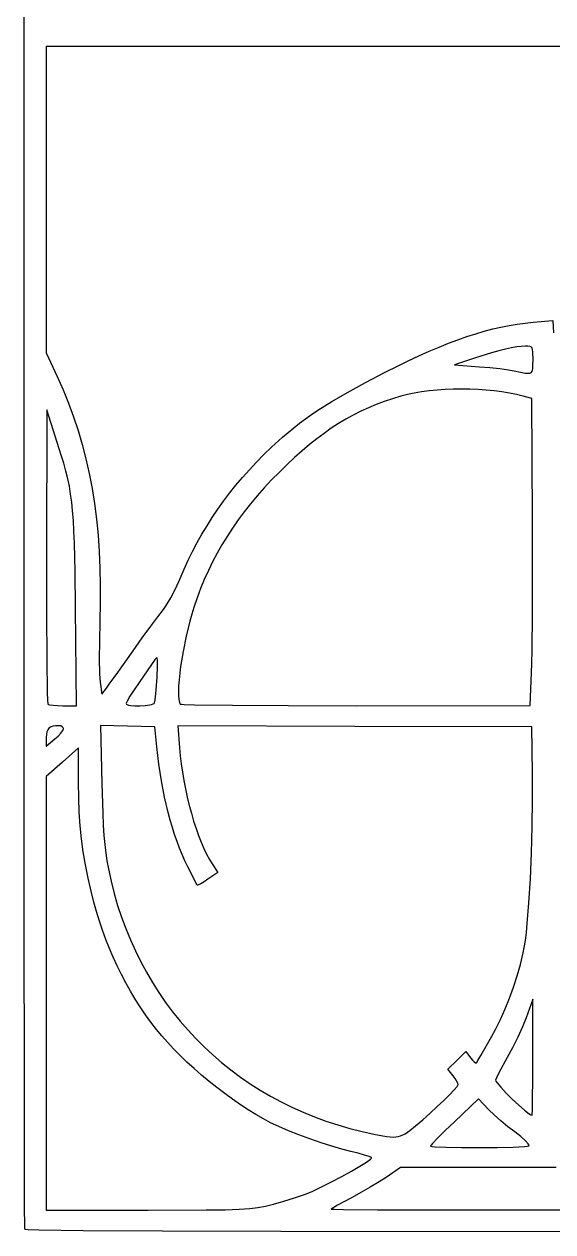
# Model space of a CAD drawing. Extents: x 0 to 2298, y -1775 to 396.
# Drawn here: x 116 to 585, y -1775 to -702 of the extents above; entities that cross this region are included whole.
import ezdxf

# ---------------------------------------------------------------- set-up
doc = ezdxf.new("R2010")
doc.units = 0

msp = doc.modelspace()

# ---------------------------------------------------------------- linework, layer by layer
at = {"layer": 'Layer 1'}
for p, q in [((115.636328, -702.03), (116.301836, 366.11)), ((115.549673, -1116.941521), (115.636328, -702.03)), ((411.335936, -721.993728), (135.149936, -721.993728)), ((135.149936, -721.993728), (135.149936, -858.200728)), ((687.521936, -721.993728), (411.335936, -721.993728)), ((135.149936, -858.200728), (135.149936, -994.185728)), ((567.7303, -966.900234), (585.2553, -965.347384)), ((585.2553, -965.347384), (585.920808, -976.217384)), ((516.786378, -977.045715), (524.419277, -974.804444)), ((524.419277, -974.804444), (531.894241, -972.840685)), ((531.894241, -972.840685), (539.234994, -971.146314)), ((539.234994, -971.146314), (546.465255, -969.713207)), ((546.465255, -969.713207), (553.608745, -968.533241)), ((553.608745, -968.533241), (560.689187, -967.598291)), ((560.689187, -967.598291), (567.7303, -966.900234)), ((484.201027, -988.948396), (492.70287, -985.515838)), ((492.70287, -985.515838), (500.951896, -982.393288)), ((500.951896, -982.393288), (508.971825, -979.572622)), ((508.971825, -979.572622), (516.786378, -977.045715)), ((135.149936, -994.185728), (144.910716, -1015.038328)), ((456.941377, -1001.187354), (466.344001, -996.77603)), ((466.344001, -996.77603), (475.422644, -992.699086)), ((475.422644, -992.699086), (484.201027, -988.948396)), ((530.814971, -994.092707), (515.60188, -998.844834)), ((537.388155, -992.258666), (530.814971, -994.092707)), ((543.30363, -990.775574), (537.388155, -992.258666)), ((548.584792, -989.635634), (543.30363, -990.775574)), ((553.255039, -988.831046), (548.584792, -989.635634)), ((557.337769, -988.354012), (553.255039, -988.831046)), ((560.85638, -988.196734), (557.337769, -988.354012)), ((563.126301, -988.220564), (560.85638, -988.196734)), ((564.832099, -988.387375), (563.126301, -988.220564)), ((566.054364, -988.840146), (564.832099, -988.387375)), ((566.509356, -989.218449), (566.054364, -988.840146)), ((566.873685, -989.721859), (566.509356, -989.218449)), ((567.37065, -991.175494), (566.873685, -989.721859)), ((567.625848, -993.344031), (567.37065, -991.175494)), ((567.7333, -1000.397734), (567.625848, -993.344031)), ((437.0693, -1011.045634), (447.19105, -1005.94118)), ((447.19105, -1005.94118), (456.941377, -1001.187354)), ((515.60188, -998.844834), (497.85498, -1004.834404)), ((497.85498, -1004.834404), (520.03858, -1006.387254)), ((520.03858, -1006.387254), (529.352227, -1007.160214)), ((529.352227, -1007.160214), (538.312305, -1008.078756)), ((538.312305, -1008.078756), (545.899771, -1009.038891)), ((567.225538, -1009.410587), (567.473316, -1008.15848)), ((567.473316, -1008.15848), (567.700784, -1004.856502)), ((567.700784, -1004.856502), (567.73328, -1000.397684)), ((567.73328, -1000.397684), (567.7333, -1000.397734)), ((144.910716, -1015.038328), (150.157438, -1026.831229)), ((418.87352, -1020.538649), (437.0693, -1011.045634)), ((545.899771, -1009.038891), (551.09558, -1009.936634)), ((551.09558, -1009.936634), (556.587321, -1011.228223)), ((556.587321, -1011.228223), (560.71425, -1012.033679)), ((560.71425, -1012.033679), (563.671342, -1012.241217)), ((563.671342, -1012.241217), (564.772127, -1012.085834)), ((564.772127, -1012.085834), (565.653567, -1011.739053)), ((565.653567, -1011.739053), (566.340035, -1011.1869)), ((566.340035, -1011.1869), (566.855901, -1010.415402)), ((566.855901, -1010.415402), (567.225538, -1009.410587)), ((150.157438, -1026.831229), (155.002515, -1038.764839)), ((389.012262, -1037.32019), (402.975823, -1029.215379)), ((402.975823, -1029.215379), (418.87352, -1020.538649)), ((462.208691, -1029.797892), (456.090088, -1031.082114)), ((468.676944, -1028.711242), (462.208691, -1029.797892)), ((475.438304, -1027.822164), (468.676944, -1028.711242)), ((482.436229, -1027.13066), (475.438304, -1027.822164)), ((489.614178, -1026.636728), (482.436229, -1027.13066)), ((496.915607, -1026.340369), (489.614178, -1026.636728)), ((504.283976, -1026.241582), (496.915607, -1026.340369)), ((511.662741, -1026.340369), (504.283976, -1026.241582)), ((518.995362, -1026.636728), (511.662741, -1026.340369)), ((526.225294, -1027.13066), (518.995362, -1026.636728)), ((533.295998, -1027.822164), (526.225294, -1027.13066)), ((540.15093, -1028.711242), (533.295998, -1027.822164)), ((546.733548, -1029.797892), (540.15093, -1028.711242)), ((552.987311, -1031.082114), (546.733548, -1029.797892)), ((155.002515, -1038.764839), (159.449848, -1050.860277)), ((376.618887, -1045.097447), (389.012262, -1037.32019)), ((428.488532, -1039.934388), (421.549385, -1042.820369)), ((435.590482, -1037.2723), (428.488532, -1039.934388)), ((442.878956, -1034.820132), (435.590482, -1037.2723)), ((450.377676, -1032.56391), (442.878956, -1034.820132)), ((456.090088, -1031.082114), (450.377676, -1032.56391)), ((558.855676, -1032.56391), (552.987311, -1031.082114)), ((566.619936, -1034.78227), (558.855676, -1032.56391)), ((567.285444, -1141.70727), (566.619936, -1034.78227)), ((135.59298, -1044.76497), (135.371144, -1174.76097)), ((143.1354, -1068.05777), (135.59298, -1044.76497)), ((159.449848, -1050.860277), (163.503336, -1063.138665)), ((365.431752, -1052.791514), (370.897287, -1048.939606)), ((370.897287, -1048.939606), (376.618887, -1045.097447)), ((408.064615, -1049.319903), (401.471549, -1052.961401)), ((414.74932, -1045.944216), (408.064615, -1049.319903)), ((421.549385, -1042.820369), (414.74932, -1045.944216)), ((350.116611, -1064.711184), (355.086908, -1060.646757)), ((355.086908, -1060.646757), (360.17679, -1056.683716)), ((360.17679, -1056.683716), (365.431752, -1052.791514)), ((388.465449, -1061.097728), (382.004971, -1065.620502)), ((394.946401, -1056.882685), (388.465449, -1061.097728)), ((401.471549, -1052.961401), (394.946401, -1056.882685)), ((148.52055, -1084.860849), (143.1354, -1068.05777)), ((163.503336, -1063.138665), (167.166879, -1075.621124)), ((335.4683, -1077.818234), (345.220406, -1068.907542)), ((345.220406, -1068.907542), (350.116611, -1064.711184)), ((375.541247, -1070.464981), (369.050554, -1075.645138)), ((382.004971, -1065.620502), (375.541247, -1070.464981)), ((167.166879, -1075.621124), (170.444375, -1088.328773)), ((328.612226, -1084.495345), (335.4683, -1077.818234)), ((362.509172, -1081.174946), (355.89338, -1087.068379)), ((369.050554, -1075.645138), (362.509172, -1081.174946)), ((150.731054, -1092.243024), (148.52055, -1084.860849)), ((152.650075, -1099.204718), (150.731054, -1092.243024)), ((170.444375, -1088.328773), (173.339725, -1101.282734)), ((315.676076, -1098.002935), (322.016443, -1091.221196)), ((322.016443, -1091.221196), (328.612226, -1084.495345)), ((349.179455, -1093.339409), (342.343676, -1100.00201)), ((355.89338, -1087.068379), (349.179455, -1093.339409)), ((154.300032, -1105.940255), (152.650075, -1099.204718)), ((173.339725, -1101.282734), (175.856829, -1114.504128)), ((303.742092, -1111.762673), (309.58625, -1104.847711)), ((309.58625, -1104.847711), (315.676076, -1098.002935)), ((342.343676, -1100.00201), (335.476669, -1107.030899)), ((155.70335, -1112.643955), (154.300032, -1105.940255)), ((156.882448, -1119.51014), (155.70335, -1112.643955)), ((175.856829, -1114.504128), (177.999584, -1128.014075)), ((298.138726, -1118.754971), (303.742092, -1111.762673)), ((328.929093, -1114.066935), (322.692824, -1121.122468)), ((335.476669, -1107.030899), (328.929093, -1114.066935)), ((115.608598, -1457.129806), (115.549673, -1116.941521)), ((157.85975, -1126.733132), (156.882448, -1119.51014)), ((287.634875, -1133.000172), (292.771278, -1125.831754)), ((292.771278, -1125.831754), (298.138726, -1118.754971)), ((322.692824, -1121.122468), (316.75974, -1128.209844)), ((158.657676, -1134.507254), (157.85975, -1126.733132)), ((159.29865, -1143.026828), (158.657676, -1134.507254)), ((177.999584, -1128.014075), (179.771893, -1141.833695)), ((282.724641, -1140.267372), (287.634875, -1133.000172)), ((311.121716, -1135.341414), (305.770627, -1142.529524)), ((316.75974, -1128.209844), (311.121716, -1135.341414)), ((159.805092, -1152.486174), (159.29865, -1143.026828)), ((179.771893, -1141.833695), (181.177653, -1155.98411)), ((273.563184, -1155.126719), (278.035702, -1147.640505)), ((278.035702, -1147.640505), (282.724641, -1140.267372)), ((305.770627, -1142.529524), (300.698351, -1149.786523)), ((567.365166, -1185.672295), (567.285444, -1141.70727)), ((160.199425, -1163.079615), (159.805092, -1152.486174)), ((181.177653, -1155.98411), (182.220764, -1170.48644)), ((269.302212, -1162.733164), (273.563184, -1155.126719)), ((295.896763, -1157.12476), (291.35774, -1164.556583)), ((300.698351, -1149.786523), (295.896763, -1157.12476)), ((160.74145, -1188.446071), (160.199425, -1163.079615)), ((265.247913, -1170.466989), (269.302212, -1162.733164)), ((291.35774, -1164.556583), (287.073157, -1172.09434)), ((135.371144, -1174.76097), (135.360745, -1225.322195)), ((182.220764, -1170.48644), (182.905127, -1185.361807)), ((257.739831, -1186.345375), (261.39541, -1178.335342)), ((261.39541, -1178.335342), (265.247913, -1170.466989)), ((283.034891, -1179.75038), (279.234818, -1187.537051)), ((287.073157, -1172.09434), (283.034891, -1179.75038)), ((161.1041, -1220.68077), (160.74145, -1188.446071)), ((182.905127, -1185.361807), (183.23464, -1200.63133)), ((254.2763, -1194.504234), (257.739831, -1186.345375)), ((279.234818, -1187.537051), (275.664814, -1195.466701)), ((567.257714, -1226.06027), (567.365166, -1185.672295)), ((183.23464, -1200.63133), (183.213203, -1216.31613)), ((250.286708, -1203.284102), (254.2763, -1194.504234)), ((275.664814, -1195.466701), (272.316755, -1203.551678)), ((241.891573, -1218.680914), (245.985154, -1211.668817)), ((245.985154, -1211.668817), (250.286708, -1203.284102)), ((269.182517, -1211.804332), (266.253976, -1220.23701)), ((272.316755, -1203.551678), (269.182517, -1211.804332)), ((161.104184, -1220.68112), (161.1041, -1220.68077)), ((162.213364, -1307.64082), (161.104184, -1220.68112)), ((183.213203, -1216.31613), (182.844716, -1232.437328)), ((238.5259, -1223.342934), (240.085252, -1221.366775)), ((240.085252, -1221.366775), (241.891573, -1218.680914)), ((266.253976, -1220.23701), (264.418304, -1226.19003)), ((135.360745, -1225.322195), (135.62071, -1266.96142)), ((182.844716, -1232.437328), (182.380247, -1250.191139)), ((228.016437, -1236.930409), (234.34222, -1228.514496)), ((234.34222, -1228.514496), (238.5259, -1223.342934)), ((262.663871, -1232.506023), (259.453313, -1245.848682)), ((264.418304, -1226.19003), (262.663871, -1232.506023)), ((566.942291, -1258.378995), (567.257714, -1226.06027)), ((220.401236, -1247.426034), (228.016437, -1236.930409)), ((182.380247, -1250.191139), (182.290126, -1266.322766)), ((212.3493, -1258.836734), (220.401236, -1247.426034)), ((259.453313, -1245.848682), (256.731487, -1259.508492)), ((197.319527, -1280.021129), (212.348952, -1258.835768)), ((212.348952, -1258.835768), (212.3493, -1258.836734)), ((232.83164, -1265.436182), (232.09161, -1266.37897)), ((233.394895, -1265.1589), (232.83164, -1265.436182)), ((233.613482, -1265.29582), (233.394895, -1265.1589)), ((233.791773, -1265.630312), (233.613482, -1265.29582)), ((234.032673, -1266.933608), (233.791773, -1265.630312)), ((256.731487, -1259.508492), (254.607581, -1272.72896)), ((566.700092, -1270.108576), (566.942291, -1258.378995)), ((135.62071, -1266.96142), (136.088646, -1295.33217)), ((182.290126, -1266.322766), (182.532759, -1279.043673)), ((232.09161, -1266.37897), (217.89411, -1287.00967)), ((233.64446, -1282.12937), (234.088132, -1272.368597)), ((234.088132, -1272.368597), (234.032673, -1266.933608)), ((254.607581, -1272.72896), (253.19078, -1284.75359)), ((566.3981, -1278.13627), (566.700092, -1270.108576)), ((182.532759, -1279.043673), (182.76586, -1283.566191)), ((182.76586, -1283.566191), (183.066552, -1286.565328)), ((183.066552, -1286.565328), (184.619402, -1297.213428)), ((191.822146, -1287.660615), (197.319527, -1280.021129)), ((217.89411, -1287.00967), (213.343009, -1293.571163)), ((232.535279, -1297.131026), (233.64446, -1282.12937)), ((253.19078, -1284.75359), (252.781665, -1290.081062)), ((565.067876, -1307.418524), (566.398896, -1278.136124)), ((566.398896, -1278.136124), (566.3981, -1278.13627)), ((136.088646, -1295.33217), (136.381107, -1303.183593)), ((184.619402, -1297.213428), (188.612452, -1291.889368)), ((188.612452, -1291.889368), (191.822146, -1287.660615)), ((213.343009, -1293.571163), (209.602995, -1299.238375)), ((231.959893, -1302.312974), (232.535279, -1297.131026)), ((252.781665, -1290.081062), (252.590272, -1294.825888)), ((252.590272, -1294.825888), (252.630248, -1298.893508)), ((136.381107, -1303.183593), (136.538548, -1305.288119)), ((136.538548, -1305.288119), (136.702164, -1306.08797)), ((136.702164, -1306.08797), (137.201295, -1306.409459)), ((137.201295, -1306.409459), (138.157964, -1306.704951)), ((138.157964, -1306.704951), (141.194349, -1307.197149)), ((141.194349, -1307.197149), (145.312192, -1307.52297)), ((145.312192, -1307.52297), (150.012364, -1307.64082)), ((150.012364, -1307.64082), (162.213364, -1307.64082)), ((206.378143, -1304.834088), (206.13681, -1305.64387)), ((206.13681, -1305.64387), (206.411073, -1306.18232)), ((207.069214, -1303.449784), (206.378143, -1304.834088)), ((206.411073, -1306.18232), (207.187066, -1306.634332)), ((209.602995, -1299.238375), (207.069214, -1303.449784)), ((207.187066, -1306.634332), (208.394601, -1307.001856)), ((208.394601, -1307.001856), (209.963487, -1307.286842)), ((209.963487, -1307.286842), (213.904547, -1307.616997)), ((213.904547, -1307.616997), (218.448722, -1307.640394)), ((218.448722, -1307.640394), (223.034491, -1307.372632)), ((223.034491, -1307.372632), (227.100327, -1306.829307)), ((227.100327, -1306.829307), (228.762795, -1306.459183)), ((228.762795, -1306.459183), (230.084708, -1306.026018)), ((230.084708, -1306.026018), (230.995877, -1305.531761)), ((230.995877, -1305.531761), (231.42611, -1304.978362)), ((231.4261, -1304.97847), (231.959893, -1302.312974)), ((231.42611, -1304.978362), (231.4261, -1304.97847)), ((252.630248, -1298.893508), (252.915241, -1302.18936)), ((252.915241, -1302.18936), (253.458901, -1304.618881)), ((253.458901, -1304.618881), (253.831996, -1305.479217)), ((253.831996, -1305.479217), (254.274876, -1306.08751)), ((254.274876, -1306.08751), (255.239126, -1306.251179)), ((255.239126, -1306.251179), (257.746263, -1306.408999)), ((257.746263, -1306.408999), (267.072045, -1306.704491)), ((267.072045, -1306.704491), (300.749567, -1307.196689)), ((300.749567, -1307.196689), (350.232995, -1307.52251)), ((350.232995, -1307.52251), (410.447876, -1307.64036)), ((410.447876, -1307.64036), (565.067876, -1307.418524)), ((136.44786, -1329.004737), (135.700469, -1330.814955)), ((137.5618, -1327.605262), (136.44786, -1329.004737)), ((139.081284, -1326.580137), (137.5618, -1327.605262)), ((141.045306, -1325.892964), (139.081284, -1326.580137)), ((143.492863, -1325.50735), (141.045306, -1325.892964)), ((146.46295, -1325.3869), (143.492863, -1325.50735)), ((148.05393, -1325.619135), (146.46295, -1325.3869)), ((149.374548, -1326.246516), (148.05393, -1325.619135)), ((148.15448, -1331.958805), (149.835582, -1329.750844)), ((150.23763, -1327.165057), (149.374548, -1326.246516)), ((149.835582, -1329.750844), (150.295285, -1328.897728)), ((150.439102, -1327.701016), (150.23763, -1327.165057)), ((150.295285, -1328.897728), (150.45603, -1328.27078)), ((150.456, -1328.27077), (150.439102, -1327.701016)), ((150.45603, -1328.27078), (150.456, -1328.27077)), ((207.468582, -1325.831252), (183.288482, -1325.165744)), ((183.288482, -1325.165744), (184.619502, -1376.853544)), ((231.648682, -1326.49676), (207.468582, -1325.831252)), ((233.423372, -1344.24366), (231.648682, -1326.49676)), ((409.339652, -1326.052508), (252.057652, -1325.387)), ((252.057652, -1325.387), (253.610502, -1344.9086)), ((566.621652, -1326.49618), (409.339652, -1326.052508)), ((567.28716, -1367.53588), (566.621652, -1326.49618)), ((135.28063, -1333.072311), (135.14935, -1335.8132)), ((135.14935, -1335.8132), (135.14935, -1343.57746)), ((135.14935, -1343.57746), (142.69177, -1337.14422)), ((135.700469, -1330.814955), (135.28063, -1333.072311)), ((142.69177, -1337.14422), (145.683088, -1334.541114)), ((145.683088, -1334.541114), (148.15448, -1331.958805)), ((163.988, -1345.13014), (149.5687, -1357.77484)), ((163.988, -1375.74354), (163.988, -1345.13014)), ((235.187679, -1359.52815), (233.423372, -1344.24366)), ((253.610502, -1344.9086), (254.229325, -1352.030806)), ((254.229325, -1352.030806), (255.077567, -1359.304116)), ((149.5687, -1357.77484), (135.1494, -1370.64134)), ((237.471911, -1374.388924), (235.187679, -1359.52815)), ((255.077567, -1359.304116), (256.14028, -1366.676863)), ((135.1494, -1370.64134), (135.1494, -1563.19534)), ((256.14028, -1366.676863), (257.402516, -1374.09738)), ((567.398513, -1390.849482), (567.28716, -1367.53588)), ((164.128379, -1389.473543), (163.988, -1375.74354)), ((184.619502, -1376.853544), (185.395928, -1403.085678)), ((240.25527, -1388.755788), (237.471911, -1374.388924)), ((257.402516, -1374.09738), (258.849327, -1381.513998)), ((258.849327, -1381.513998), (260.465764, -1388.87505)), ((164.570314, -1402.228679), (164.128379, -1389.473543)), ((243.516959, -1402.558547), (240.25527, -1388.755788)), ((260.465764, -1388.87505), (262.23688, -1396.128869)), ((567.096523, -1414.828586), (567.398513, -1390.849482)), ((165.345, -1414.281911), (164.570314, -1402.228679)), ((185.395928, -1403.085678), (185.898525, -1413.617697)), ((245.320679, -1409.226453), (243.516959, -1402.558547)), ((262.23688, -1396.128869), (264.147726, -1403.223787)), ((264.147726, -1403.223787), (266.183354, -1410.108137)), ((166.483636, -1425.906203), (165.345, -1414.281911)), ((185.898525, -1413.617697), (186.505108, -1422.829094)), ((247.236182, -1415.727009), (245.320679, -1409.226453)), ((249.260868, -1422.051442), (247.236182, -1415.727009)), ((266.183354, -1410.108137), (268.328816, -1416.730251)), ((566.425383, -1438.662107), (567.096523, -1414.828586)), ((168.017417, -1437.374518), (166.483636, -1425.906203)), ((186.505108, -1422.829094), (187.236475, -1431.021429)), ((251.392139, -1428.190977), (249.260868, -1422.051442)), ((268.328816, -1416.730251), (270.569163, -1423.038462)), ((270.569163, -1423.038462), (272.889448, -1428.981102)), ((169.977541, -1448.95982), (168.017417, -1437.374518)), ((187.236475, -1431.021429), (188.113421, -1438.49626)), ((253.627395, -1434.136841), (251.392139, -1428.190977)), ((255.964035, -1439.880259), (253.627395, -1434.136841)), ((272.889448, -1428.981102), (275.274723, -1434.506503)), ((275.274723, -1434.506503), (277.710039, -1439.562998)), ((188.113421, -1438.49626), (189.156744, -1445.555145)), ((189.156744, -1445.555145), (190.387242, -1452.499644)), ((258.399461, -1445.412457), (255.964035, -1439.880259)), ((260.931072, -1450.72466), (258.399461, -1445.412457)), ((277.710039, -1439.562998), (280.180448, -1444.098919)), ((280.180448, -1444.098919), (282.671002, -1448.0626)), ((282.671002, -1448.0626), (287.773232, -1455.82686)), ((565.429288, -1461.538955), (566.425383, -1438.662107)), ((115.792306, -1687.468188), (115.608598, -1457.129806)), ((172.395203, -1460.935073), (169.977541, -1448.95982)), ((190.387242, -1452.499644), (192.789754, -1463.514035)), ((269.360842, -1466.91866), (260.931072, -1450.72466)), ((287.773232, -1455.82686), (278.899792, -1461.81643)), ((175.3016, -1473.57324), (172.395203, -1460.935073)), ((192.789754, -1463.514035), (195.543258, -1474.342354)), ((269.697928, -1466.963287), (269.360842, -1466.91866)), ((270.352171, -1466.776545), (269.697928, -1466.963287)), ((272.466547, -1465.781749), (270.352171, -1466.776545)), ((275.412808, -1464.07985), (272.466547, -1465.781749)), ((278.899792, -1461.81643), (275.412808, -1464.07985)), ((564.152431, -1482.648044), (565.429288, -1461.538955)), ((177.482373, -1482.130615), (175.3016, -1473.57324)), ((195.543258, -1474.342354), (198.642595, -1484.9792)), ((179.863969, -1490.580103), (177.482373, -1482.130615)), ((182.444437, -1498.917806), (179.863969, -1490.580103)), ((198.642595, -1484.9792), (202.082606, -1495.419169)), ((562.639006, -1501.178286), (564.152431, -1482.648044)), ((185.221828, -1507.139823), (182.444437, -1498.917806)), ((202.082606, -1495.419169), (205.858133, -1505.656859)), ((561.807391, -1509.222875), (562.639006, -1501.178286)), ((188.194192, -1515.242255), (185.221828, -1507.139823)), ((205.858133, -1505.656859), (209.964016, -1515.686866)), ((560.933208, -1516.318594), (561.807391, -1509.222875)), ((191.359579, -1523.221204), (188.194192, -1515.242255)), ((194.71604, -1531.072769), (191.359579, -1523.221204)), ((209.964016, -1515.686866), (214.395098, -1525.503788)), ((559.07923, -1527.25788), (560.021979, -1522.364058)), ((560.021979, -1522.364058), (560.933208, -1516.318594)), ((198.261625, -1538.793053), (194.71604, -1531.072769)), ((214.395098, -1525.503788), (219.146219, -1535.102222)), ((556.555848, -1537.471026), (559.07923, -1527.25788)), ((201.994384, -1546.378154), (198.261625, -1538.793053)), ((219.146219, -1535.102222), (224.21222, -1544.476765)), ((224.21222, -1544.476765), (229.587943, -1553.622013)), ((553.658116, -1547.611375), (556.555848, -1537.471026)), ((205.912368, -1553.824175), (201.994384, -1546.378154)), ((210.013626, -1561.127215), (205.912368, -1553.824175)), ((229.587943, -1553.622013), (235.26823, -1562.532565)), ((550.406832, -1557.626937), (553.658116, -1547.611375)), ((135.1494, -1563.19534), (135.1494, -1755.74934)), ((214.296209, -1568.283376), (210.013626, -1561.127215)), ((235.26823, -1562.532565), (241.247921, -1571.203017)), ((546.822793, -1567.465717), (550.406832, -1557.626937)), ((218.758168, -1575.288758), (214.296209, -1568.283376)), ((223.397553, -1582.139462), (218.758168, -1575.288758)), ((241.247921, -1571.203017), (247.521857, -1579.627966)), ((538.739638, -1586.404966), (542.926795, -1577.075725)), ((542.926795, -1577.075725), (546.822793, -1567.465717)), ((567.506, -1568.29759), (561.51643, -1584.93529)), ((567.506, -1619.98539), (567.506, -1568.29759)), ((228.212413, -1588.831589), (223.397553, -1582.139462)), ((247.521857, -1579.627966), (254.084881, -1587.80201)), ((254.084881, -1587.80201), (260.931833, -1595.719745)), ((534.282117, -1595.401449), (538.739638, -1586.404966)), ((561.51643, -1584.93529), (558.324066, -1592.848602)), ((233.2008, -1595.36124), (228.212413, -1588.831589)), ((237.807403, -1600.964983), (233.2008, -1595.36124)), ((260.931833, -1595.719745), (268.057554, -1603.375769)), ((529.57503, -1604.01318), (534.282117, -1595.401449)), ((558.324066, -1592.848602), (554.11264, -1602.15532)), ((242.861471, -1606.687009), (237.807403, -1600.964983)), ((248.316536, -1612.489622), (242.861471, -1606.687009)), ((268.057554, -1603.375769), (275.456887, -1610.764679)), ((521.394809, -1618.266157), (529.57503, -1604.01318)), ((554.11264, -1602.15532), (549.443684, -1611.669998)), ((254.126128, -1618.335127), (248.316536, -1612.489622)), ((260.243779, -1624.185832), (254.126128, -1618.335127)), ((275.456887, -1610.764679), (283.124671, -1617.881071)), ((283.124671, -1617.881071), (291.055749, -1624.719543)), ((500.07082, -1622.86926), (508.05692, -1614.88316)), ((508.05692, -1614.88316), (512.2718, -1620.42906)), ((518.687715, -1622.855391), (521.394809, -1618.266157)), ((544.87873, -1620.20719), (537.502678, -1633.68374)), ((549.443684, -1611.669998), (544.87873, -1620.20719)), ((567.506038, -1619.98529), (567.506, -1619.98539)), ((567.558031, -1639.912421), (567.506038, -1619.98529)), ((266.623021, -1630.00404), (260.243779, -1624.185832)), ((273.217384, -1635.752058), (266.623021, -1630.00404)), ((291.055749, -1624.719543), (299.244962, -1631.274693)), ((492.08472, -1630.63352), (500.07082, -1622.86926)), ((496.74328, -1636.40126), (492.08472, -1630.63352)), ((512.2718, -1620.42906), (513.942503, -1622.526102)), ((513.942503, -1622.526102), (515.488424, -1624.061624)), ((515.488424, -1624.061624), (516.70159, -1624.890044)), ((516.70159, -1624.890044), (517.118399, -1624.993596)), ((517.118399, -1624.993596), (517.37403, -1624.86578)), ((517.37403, -1624.86578), (518.687715, -1622.855391)), ((279.9804, -1641.39219), (273.217384, -1635.752058)), ((286.865601, -1646.886743), (279.9804, -1641.39219)), ((299.244962, -1631.274693), (307.68715, -1637.541116)), ((307.68715, -1637.541116), (316.377156, -1643.513411)), ((498.465977, -1638.768664), (496.74328, -1636.40126)), ((499.876715, -1641.032085), (498.465977, -1638.768664)), ((500.829916, -1642.921158), (499.876715, -1641.032085)), ((535.270451, -1638.113506), (534.45243, -1640.17239)), ((534.45243, -1640.17239), (534.811288, -1641.145143)), ((534.811288, -1641.145143), (535.753115, -1642.599155)), ((537.502678, -1633.68374), (535.270451, -1638.113506)), ((567.42285, -1656.28324), (567.558031, -1639.912421)), ((293.826517, -1652.198021), (286.865601, -1646.886743)), ((300.81668, -1657.288331), (293.826517, -1652.198021)), ((316.377156, -1643.513411), (325.30982, -1649.186175)), ((325.30982, -1649.186175), (334.479984, -1654.554003)), ((493.622821, -1653.204471), (497.62368, -1648.983522)), ((497.62368, -1648.983522), (500.241526, -1645.875218)), ((500.241526, -1645.875218), (500.939207, -1644.827671)), ((501.18, -1644.16552), (500.829916, -1642.921158)), ((500.939207, -1644.827671), (501.18, -1644.16552)), ((535.753115, -1642.599155), (539.076319, -1646.650697)), ((539.076319, -1646.650697), (543.803328, -1651.726499)), ((543.803328, -1651.726499), (549.315431, -1657.226044)), ((307.789622, -1662.119978), (300.81668, -1657.288331)), ((314.698873, -1666.655266), (307.789622, -1662.119978)), ((334.479984, -1654.554003), (343.882489, -1659.611495)), ((343.882489, -1659.611495), (353.512177, -1664.353246)), ((482.657515, -1663.84047), (488.535313, -1658.252107)), ((488.535313, -1658.252107), (493.622821, -1653.204471)), ((519.15129, -1657.031998), (497.85499, -1677.219098)), ((528.4684, -1666.570948), (519.15129, -1657.031998)), ((549.315431, -1657.226044), (554.993915, -1662.548813)), ((554.993915, -1662.548813), (560.220068, -1667.094288)), ((567.162885, -1667.371584), (567.42285, -1656.28324)), ((321.497966, -1670.856503), (314.698873, -1666.655266)), ((328.140431, -1674.685992), (321.497966, -1670.856503)), ((353.512177, -1664.353246), (363.363888, -1668.773854)), ((363.363888, -1668.773854), (373.432464, -1672.867915)), ((373.432464, -1672.867915), (383.712746, -1676.630028)), ((469.716497, -1675.495536), (476.285789, -1669.6836)), ((476.285789, -1669.6836), (482.657515, -1663.84047)), ((533.165066, -1671.122067), (528.4684, -1666.570948)), ((539.088767, -1676.359473), (533.165066, -1671.122067)), ((560.220068, -1667.094288), (564.375177, -1670.261953)), ((564.375177, -1670.261953), (565.857743, -1671.141445)), ((565.857743, -1671.141445), (566.84053, -1671.45129)), ((566.84053, -1671.45129), (567.005607, -1670.395402)), ((567.005607, -1670.395402), (567.162885, -1667.371584)), ((334.5798, -1678.10604), (328.140431, -1674.685992)), ((341.93419, -1681.567882), (334.5798, -1678.10604)), ((350.448017, -1685.211701), (341.93419, -1681.567882)), ((383.712746, -1676.630028), (394.199575, -1680.054789)), ((394.199575, -1680.054789), (404.887794, -1683.136795)), ((404.887794, -1683.136795), (415.772242, -1685.870644)), ((458.293686, -1685.003233), (463.245142, -1680.990254)), ((463.245142, -1680.990254), (463.246, -1680.99032)), ((463.246, -1680.99032), (469.716497, -1675.495536)), ((497.85499, -1677.219098), (489.695576, -1685.167068)), ((545.47001, -1681.638467), (539.088767, -1676.359473)), ((551.5393, -1686.314348), (545.47001, -1681.638467)), ((115.924455, -1750.466582), (115.792306, -1687.468188)), ((359.762533, -1688.907517), (350.448017, -1685.211701)), ((369.518987, -1692.525345), (359.762533, -1688.907517)), ((379.358631, -1695.935204), (369.518987, -1692.525345)), ((415.772242, -1685.870644), (426.255721, -1688.263181)), ((426.255721, -1688.263181), (434.420322, -1689.91222)), ((434.420322, -1689.91222), (437.79227, -1690.440055)), ((437.79227, -1690.440055), (440.775573, -1690.76057)), ((440.775573, -1690.76057), (443.43392, -1690.866613)), ((443.43392, -1690.866613), (445.831004, -1690.751038)), ((445.831004, -1690.751038), (448.030516, -1690.406694)), ((448.030516, -1690.406694), (450.096147, -1689.826432)), ((450.096147, -1689.826432), (452.091588, -1689.003105)), ((452.091588, -1689.003105), (454.080531, -1687.929561)), ((454.080531, -1687.929561), (456.126666, -1686.598654)), ((456.126666, -1686.598654), (458.293686, -1685.003233)), ((482.991977, -1691.888011), (478.451285, -1696.654021)), ((489.695576, -1685.167068), (482.991977, -1691.888011)), ((556.790601, -1690.49805), (551.5393, -1686.314348)), ((560.939642, -1694.161816), (556.790601, -1690.49805)), ((563.549687, -1696.952098), (560.939642, -1694.161816)), ((388.922714, -1699.007111), (379.358631, -1695.935204)), ((397.852487, -1701.611084), (388.922714, -1699.007111)), ((405.7892, -1703.61714), (397.852487, -1701.611084)), ((412.347235, -1705.294775), (405.7892, -1703.61714)), ((417.990191, -1706.889221), (412.347235, -1705.294775)), ((477.212995, -1698.076458), (476.78059, -1698.737198)), ((476.78059, -1698.737198), (477.027542, -1698.937404)), ((477.027542, -1698.937404), (477.747548, -1699.122216)), ((478.451285, -1696.654021), (477.212995, -1698.076458)), ((477.747548, -1699.122216), (480.481613, -1699.446467)), ((480.481613, -1699.446467), (490.250199, -1699.919168)), ((490.250199, -1699.919168), (504.084625, -1700.168301)), ((504.084625, -1700.168301), (519.983165, -1700.206862)), ((519.983165, -1700.206862), (535.944096, -1700.047851)), ((535.944096, -1700.047851), (549.965693, -1699.704265)), ((549.965693, -1699.704265), (560.046233, -1699.189103)), ((560.046233, -1699.189103), (562.983067, -1698.871242)), ((562.983067, -1698.871242), (564.18399, -1698.515362)), ((564.141106, -1697.909199), (563.549687, -1696.952098)), ((564.184, -1698.515348), (564.141106, -1697.909199)), ((564.18399, -1698.515362), (564.184, -1698.515348)), ((406.371512, -1721.225411), (413.832923, -1716.86451)), ((413.832923, -1716.86451), (419.664358, -1713.18731)), ((422.135752, -1708.234102), (417.990191, -1706.889221)), ((419.664358, -1713.18731), (423.306892, -1710.513569)), ((424.2016, -1709.16304), (422.135752, -1708.234102)), ((423.306892, -1710.513569), (424.132657, -1709.652918)), ((424.132657, -1709.652918), (424.266098, -1709.359134)), ((424.266098, -1709.359134), (424.2016, -1709.16304)), ((388.794461, -1730.719301), (397.83905, -1725.95026)), ((397.83905, -1725.95026), (406.371512, -1721.225411)), ((437.2895, -1726.688148), (431.01224, -1730.708934)), ((449.9342, -1718.036548), (437.2895, -1726.688148)), ((519.147, -1718.036548), (449.9342, -1718.036548)), ((588.3598, -1718.036548), (519.147, -1718.036548)), ((371.4046, -1739.11094), (379.796669, -1735.21278)), ((379.796669, -1735.21278), (388.794461, -1730.719301)), ((423.175205, -1735.395233), (414.797442, -1740.164714)), ((431.01224, -1730.708934), (423.175205, -1735.395233)), ((337.02, -1750.42454), (346.229673, -1747.783308)), ((346.229673, -1747.783308), (355.792888, -1744.767729)), ((355.792888, -1744.767729), (364.565808, -1741.752155)), ((364.565808, -1741.752155), (371.4046, -1739.11094)), ((406.898, -1744.435048), (394.086957, -1751.478341)), ((414.797442, -1740.164714), (406.898, -1744.435048)), ((116.08, -1772.83), (115.924455, -1750.466582)), ((135.1494, -1755.74934), (225.6585, -1755.74934)), ((225.6585, -1755.74934), (277.405203, -1755.634956)), ((277.405203, -1755.634956), (294.253916, -1755.410087)), ((294.253916, -1755.410087), (306.71185, -1755.000644)), ((306.71185, -1755.000644), (315.99824, -1754.352034)), ((315.99824, -1754.352034), (323.332322, -1753.409665)), ((323.332322, -1753.409665), (329.93333, -1752.118945)), ((329.93333, -1752.118945), (337.0205, -1750.42528)), ((337.0205, -1750.42528), (337.02, -1750.42454)), ((394.086957, -1751.478341), (388.2638, -1754.861348)), ((388.2638, -1754.861348), (391.015953, -1755.026425)), ((391.015953, -1755.026425), (399.216952, -1755.183703)), ((399.216952, -1755.183703), (429.63621, -1755.443668)), ((429.63621, -1755.443668), (474.863013, -1755.578849)), ((474.863013, -1755.578849), (530.2388, -1755.526856)), ((530.2388, -1755.526856), (673.1008, -1755.526856)), ((116.082594, -1772.83142), (116.08, -1772.83)), ((116.893903, -1773.014072), (116.082594, -1772.83142)), ((119.202496, -1773.187787), (116.893903, -1773.014072)), ((128.560782, -1773.50906), (119.202496, -1773.187787)), ((167.986469, -1774.051518), (128.560782, -1773.50906)), ((238.347594, -1774.469194), (167.986469, -1774.051518)), ((343.632094, -1774.772485), (238.347594, -1774.469194)), ((674.922969, -1775.077509), (343.632094, -1774.772485))]:
    msp.add_line(p, q, dxfattribs=at)

doc.saveas('drawing.dxf')
